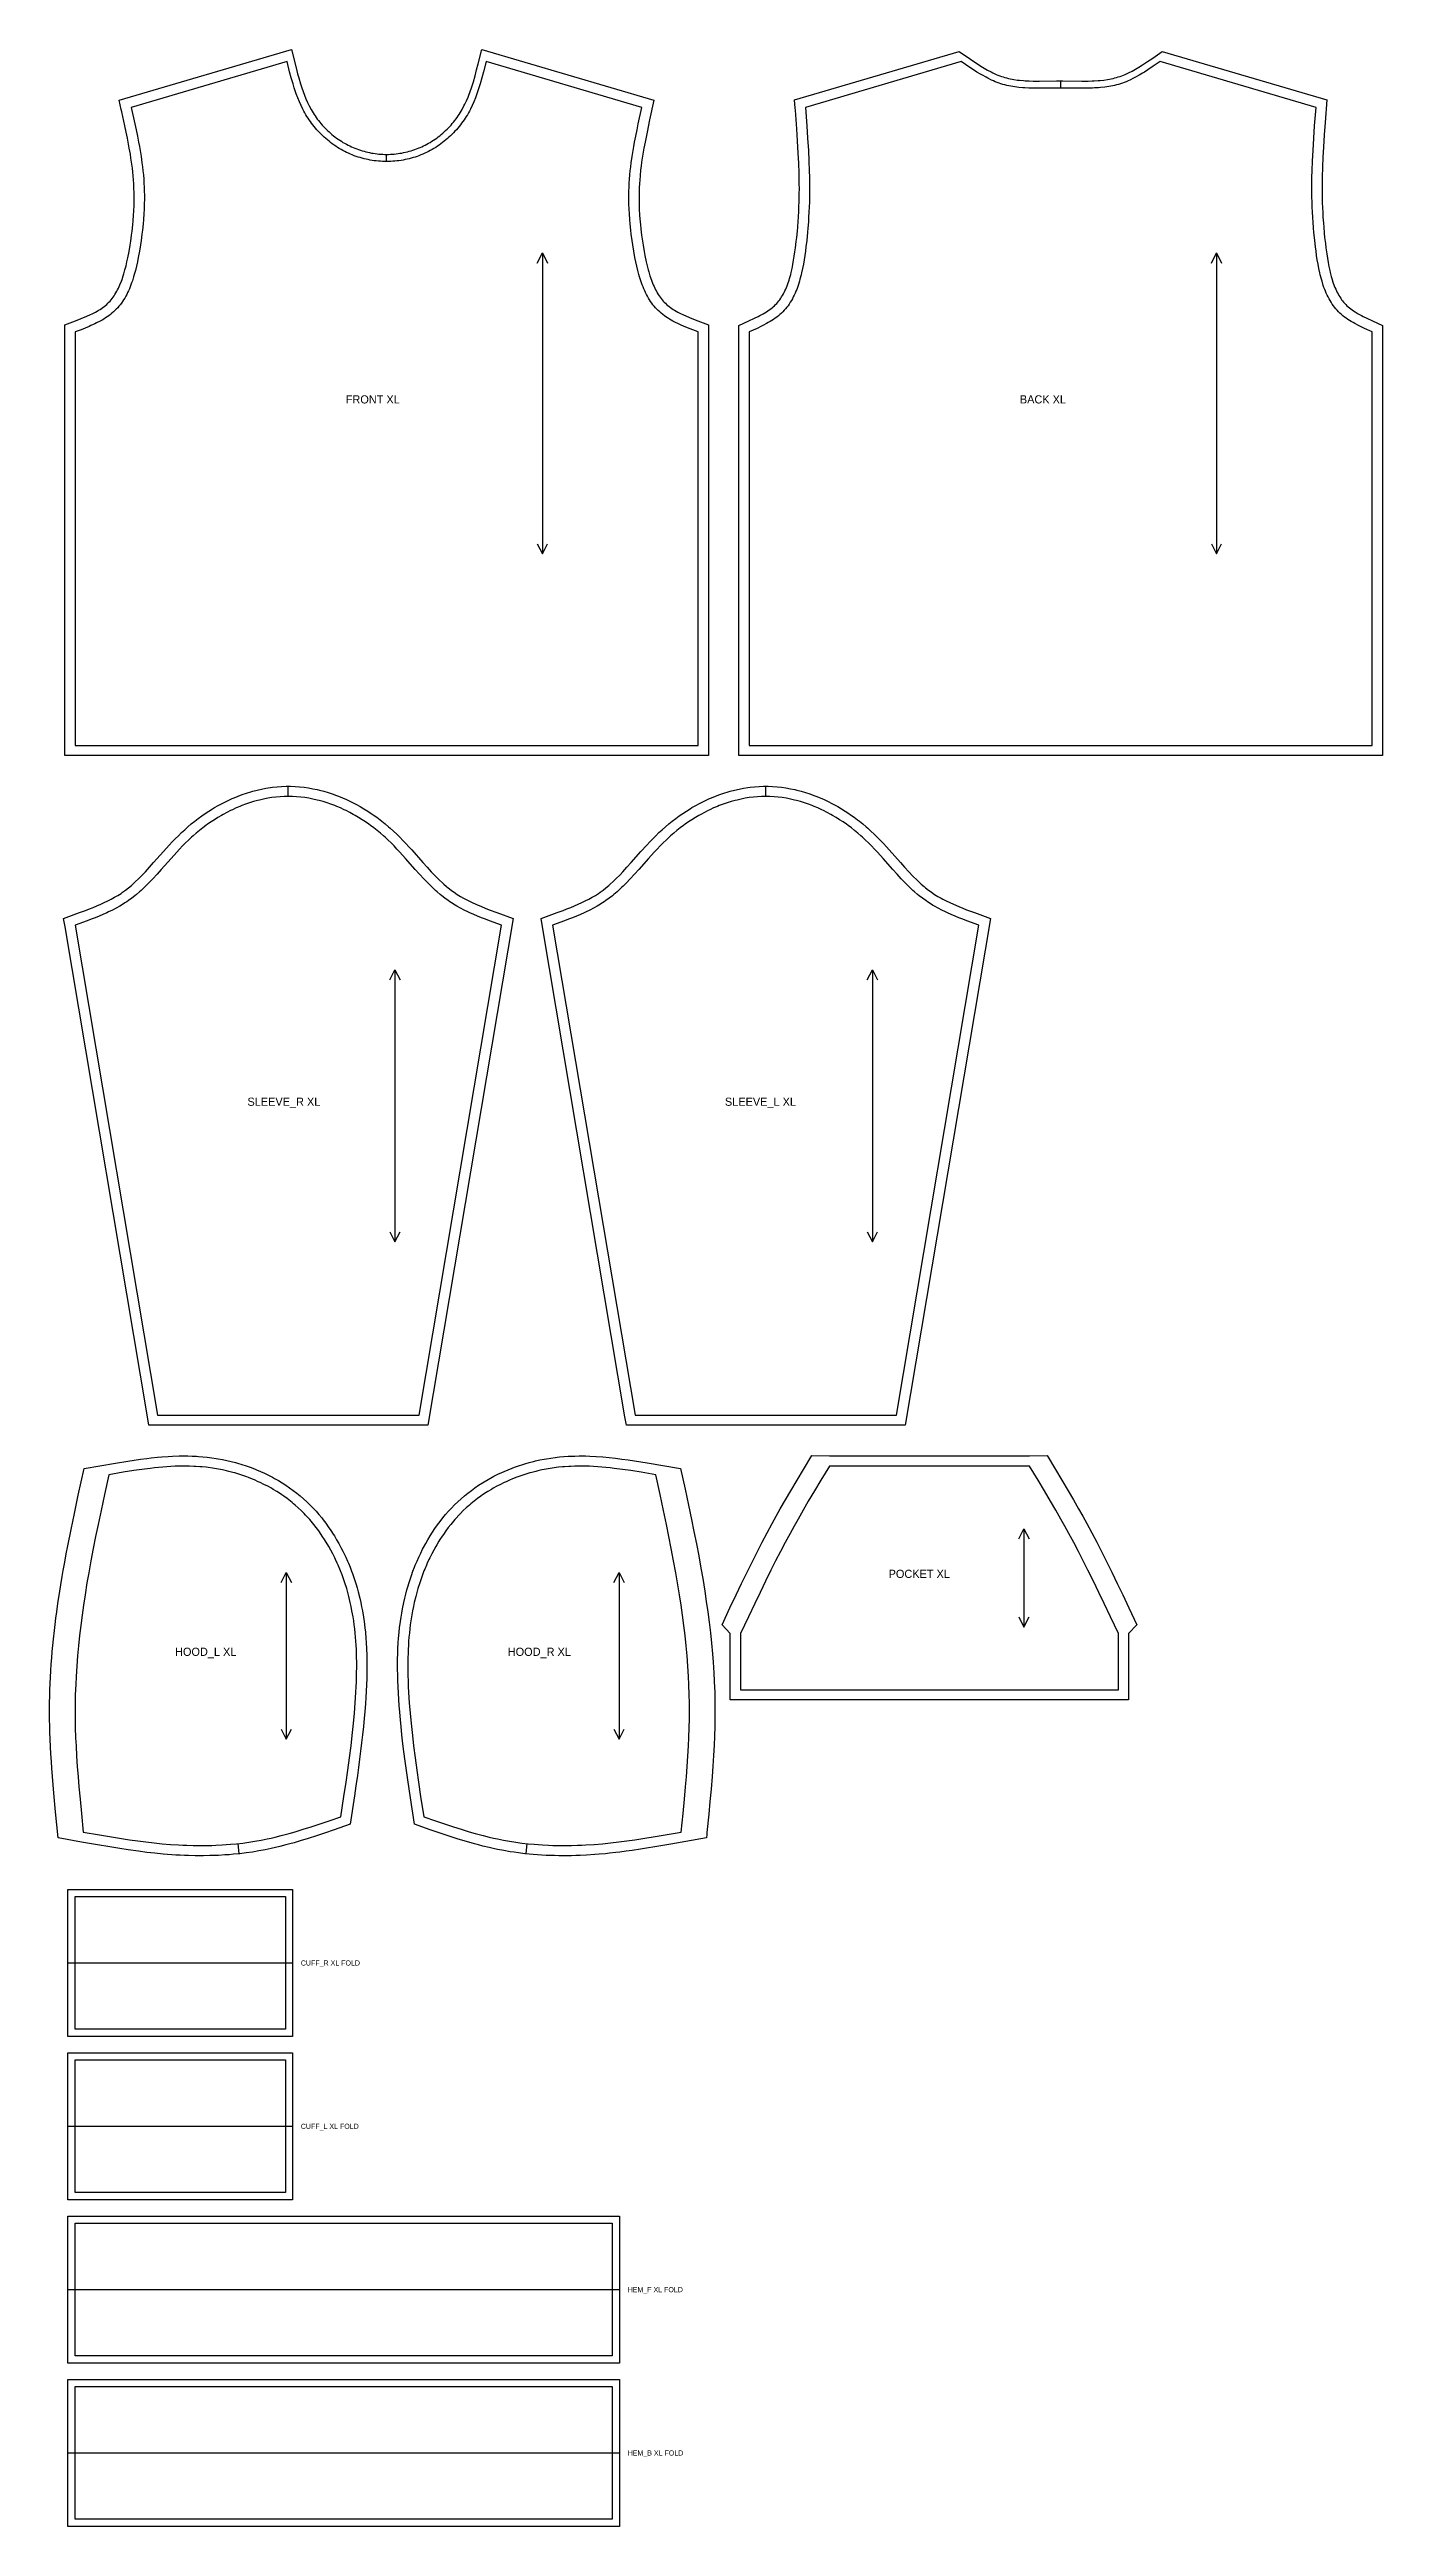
# Model space of a CAD drawing. Extents: x 10 to 1315, y 28 to 2454.
import ezdxf

# ---------------------------------------------------------------- set-up
doc = ezdxf.new("R2010")
doc.units = 0
for name, color, linetype in [('CUT', 7, 'CONTINUOUS'), ('FOLD', 6, 'CONTINUOUS'), ('GRAIN', 3, 'CONTINUOUS'), ('NOTCH', 1, 'CONTINUOUS'), ('SEW', 5, 'CONTINUOUS'), ('TEXT', 2, 'CONTINUOUS')]:
    doc.layers.add(name, color=color, linetype=linetype)

msp = doc.modelspace()

# ---------------------------------------------------------------- linework, layer by layer
at = {"layer": 'CUT'}
for points in [[(80.24, 2395.493), (78.205, 2404.616), (246.787, 2454.361), (251.317, 2436.346), (252.879, 2430.41), (253.96, 2426.503), (255.671, 2420.731), (256.886, 2416.95), (258.172, 2413.231), (259.54, 2409.578), (260.999, 2405.995), (262.559, 2402.488), (264.231, 2399.061), (266.024, 2395.718), (266.969, 2394.079), (267.948, 2392.46), (268.95, 2390.884), (269.989, 2389.326), (271.064, 2387.787), (272.174, 2386.267), (273.319, 2384.768), (274.497, 2383.291), (275.709, 2381.838), (276.953, 2380.408), (278.228, 2379.002), (279.534, 2377.623), (280.87, 2376.271), (282.235, 2374.947), (283.628, 2373.651), (285.048, 2372.386), (286.495, 2371.151), (287.968, 2369.948), (289.465, 2368.778), (290.986, 2367.641), (292.531, 2366.539), (294.097, 2365.473), (295.685, 2364.443), (297.294, 2363.45), (298.923, 2362.495), (300.57, 2361.579), (302.236, 2360.703), (303.908, 2359.873), (305.598, 2359.082), (307.306, 2358.33), (309.031, 2357.617), (310.772, 2356.944), (312.527, 2356.31), (314.297, 2355.716), (316.079, 2355.163), (317.874, 2354.649), (319.679, 2354.176), (321.495, 2353.743), (323.32, 2353.351), (325.153, 2352.999), (326.994, 2352.689), (328.841, 2352.419), (330.693, 2352.191), (332.549, 2352.004), (334.409, 2351.858), (336.272, 2351.754), (338.136, 2351.691), (340, 2351.67), (341.864, 2351.691), (343.728, 2351.754), (345.591, 2351.858), (347.451, 2352.004), (349.307, 2352.191), (351.159, 2352.419), (353.006, 2352.689), (354.847, 2352.999), (356.68, 2353.351), (358.505, 2353.743), (360.321, 2354.176), (362.126, 2354.649), (363.921, 2355.163), (365.703, 2355.716), (367.473, 2356.31), (369.228, 2356.944), (370.969, 2357.617), (372.694, 2358.33), (374.402, 2359.082), (376.092, 2359.873), (377.764, 2360.703), (379.43, 2361.579), (381.077, 2362.495), (382.706, 2363.45), (384.315, 2364.443), (385.903, 2365.473), (387.469, 2366.539), (389.014, 2367.641), (390.535, 2368.778), (392.032, 2369.948), (393.505, 2371.151), (394.952, 2372.386), (396.372, 2373.651), (397.765, 2374.947), (399.13, 2376.271), (400.466, 2377.623), (401.772, 2379.002), (403.047, 2380.408), (404.291, 2381.838), (405.503, 2383.291), (406.681, 2384.768), (407.826, 2386.267), (408.936, 2387.787), (410.011, 2389.326), (411.05, 2390.884), (412.052, 2392.46), (413.031, 2394.079), (413.976, 2395.718), (415.769, 2399.061), (416.619, 2400.765), (418.234, 2404.232), (419.743, 2407.777), (420.46, 2409.578), (421.828, 2413.231), (423.114, 2416.95), (424.913, 2422.642), (426.585, 2428.451), (428.169, 2434.359), (429.7, 2440.346), (433.213, 2454.361), (601.795, 2404.616), (597.538, 2385.483), (594.973, 2373.549), (592.992, 2363.67), (591.898, 2357.774), (591.216, 2353.856), (590.272, 2347.999), (589.702, 2344.108), (589.183, 2340.228), (588.718, 2336.36), (588.131, 2330.579), (587.82, 2326.754), (587.572, 2322.946), (587.387, 2319.136), (587.262, 2315.322), (587.197, 2311.502), (587.193, 2307.674), (587.295, 2301.916), (587.436, 2298.063), (587.753, 2292.259), (588.035, 2288.371), (588.56, 2282.507), (588.978, 2278.574), (589.705, 2272.636), (590.255, 2268.649), (591.176, 2262.623), (592.213, 2256.53), (592.97, 2252.452), (594.219, 2246.395), (595.14, 2242.421), (596.141, 2238.517), (596.674, 2236.597), (597.809, 2232.831), (598.413, 2230.989), (599.697, 2227.397), (600.379, 2225.652), (601.087, 2223.944), (601.823, 2222.273), (602.587, 2220.643), (603.379, 2219.055), (604.2, 2217.51), (605.05, 2216.01), (605.93, 2214.557), (606.839, 2213.151), (607.778, 2211.794), (608.748, 2210.487), (609.749, 2209.23), (610.782, 2208.023), (611.848, 2206.867), (612.951, 2205.759), (614.084, 2204.706), (615.272, 2203.68), (616.516, 2202.681), (617.814, 2201.706), (619.167, 2200.754), (620.573, 2199.825), (622.03, 2198.918), (623.537, 2198.031), (625.091, 2197.164), (628.336, 2195.482), (630.021, 2194.666), (633.505, 2193.074), (638.979, 2190.766), (644.687, 2188.508), (655, 2184.537), (655, 1762.67), (25, 1762.67), (25, 2184.537), (35.313, 2188.508), (41.021, 2190.766), (46.495, 2193.074), (49.979, 2194.666), (51.664, 2195.482), (54.909, 2197.164), (56.463, 2198.031), (57.97, 2198.918), (59.427, 2199.825), (60.833, 2200.754), (62.186, 2201.706), (63.484, 2202.681), (64.728, 2203.68), (65.916, 2204.706), (67.049, 2205.759), (68.152, 2206.867), (69.218, 2208.023), (70.251, 2209.23), (71.252, 2210.487), (72.222, 2211.794), (73.161, 2213.151), (74.07, 2214.557), (74.95, 2216.01), (75.8, 2217.51), (76.621, 2219.055), (77.413, 2220.643), (78.177, 2222.273), (78.913, 2223.944), (80.303, 2227.397), (80.958, 2229.177), (82.191, 2232.831), (82.77, 2234.701), (83.859, 2238.517), (84.86, 2242.421), (85.781, 2246.395), (86.63, 2250.424), (87.787, 2256.53), (88.824, 2262.623), (89.451, 2266.647), (90.295, 2272.636), (90.793, 2276.6), (91.44, 2282.507), (91.804, 2286.42), (92.247, 2292.259), (92.473, 2296.132), (92.705, 2301.916), (92.788, 2305.757), (92.812, 2309.589), (92.778, 2313.412), (92.613, 2319.136), (92.428, 2322.946), (92.18, 2326.754), (91.869, 2330.579), (91.493, 2334.43), (91.057, 2338.293), (90.564, 2342.167), (89.728, 2347.999), (89.11, 2351.901), (88.102, 2357.774), (87.382, 2361.702), (86.237, 2367.614), (85.027, 2373.549), (83.765, 2379.505), (80.687, 2393.487)], [(740.03, 2396.893), (739.401, 2404.969), (900.559, 2452.523), (911.608, 2444.893), (915.002, 2442.592), (918.381, 2440.357), (921.75, 2438.207), (923.432, 2437.169), (926.792, 2435.18), (928.472, 2434.233), (931.83, 2432.444), (933.51, 2431.607), (936.874, 2430.056), (938.558, 2429.346), (940.245, 2428.682), (941.935, 2428.065), (943.63, 2427.498), (945.329, 2426.981), (947.048, 2426.508), (948.787, 2426.077), (950.547, 2425.686), (952.328, 2425.333), (954.129, 2425.018), (957.79, 2424.49), (959.65, 2424.275), (963.424, 2423.932), (965.338, 2423.801), (969.217, 2423.611), (973.159, 2423.503), (979.181, 2423.461), (995.761, 2423.649), (1002.123, 2423.664), (1020.819, 2423.461), (1026.841, 2423.503), (1030.783, 2423.611), (1032.731, 2423.695), (1036.576, 2423.932), (1038.472, 2424.089), (1042.21, 2424.49), (1045.871, 2425.018), (1047.672, 2425.333), (1049.453, 2425.686), (1051.213, 2426.077), (1052.952, 2426.508), (1054.671, 2426.981), (1056.37, 2427.498), (1058.065, 2428.065), (1059.755, 2428.682), (1061.442, 2429.346), (1063.126, 2430.056), (1066.49, 2431.607), (1069.849, 2433.32), (1071.528, 2434.233), (1074.887, 2436.159), (1076.568, 2437.169), (1079.933, 2439.27), (1084.998, 2442.592), (1090.095, 2446.063), (1099.441, 2452.523), (1260.599, 2404.969), (1258.884, 2382.805), (1258.008, 2370.782), (1257.231, 2358.822), (1256.689, 2348.911), (1256.27, 2339.06), (1255.998, 2329.275), (1255.915, 2323.406), (1255.896, 2319.502), (1255.923, 2313.654), (1255.979, 2309.758), (1256.124, 2303.912), (1256.261, 2300.009), (1256.531, 2294.143), (1256.754, 2290.22), (1257.158, 2284.312), (1257.473, 2280.355), (1258.017, 2274.386), (1258.429, 2270.381), (1259.122, 2264.328), (1259.636, 2260.261), (1260.493, 2254.076), (1261.129, 2249.953), (1261.826, 2245.864), (1262.595, 2241.827), (1263.446, 2237.858), (1263.905, 2235.905), (1264.895, 2232.073), (1265.429, 2230.199), (1266.577, 2226.543), (1267.838, 2223.026), (1268.512, 2221.326), (1269.217, 2219.666), (1269.952, 2218.048), (1270.719, 2216.475), (1271.517, 2214.948), (1272.347, 2213.469), (1273.21, 2212.037), (1274.105, 2210.656), (1275.035, 2209.325), (1275.998, 2208.044), (1276.996, 2206.815), (1278.031, 2205.637), (1279.106, 2204.506), (1280.22, 2203.426), (1281.395, 2202.37), (1282.633, 2201.337), (1283.931, 2200.325), (1285.289, 2199.333), (1286.704, 2198.359), (1288.175, 2197.404), (1291.274, 2195.541), (1294.564, 2193.733), (1296.273, 2192.847), (1299.803, 2191.099), (1305.333, 2188.508), (1315, 2184.109), (1315, 1762.67), (685, 1762.67), (685, 2184.109), (694.667, 2188.508), (700.197, 2191.099), (703.727, 2192.847), (705.436, 2193.733), (708.726, 2195.541), (711.825, 2197.404), (713.296, 2198.359), (714.711, 2199.333), (716.069, 2200.325), (717.367, 2201.337), (718.605, 2202.37), (719.78, 2203.426), (720.894, 2204.506), (721.969, 2205.637), (723.004, 2206.815), (724.002, 2208.044), (724.965, 2209.325), (725.895, 2210.656), (726.79, 2212.037), (727.653, 2213.469), (728.483, 2214.948), (729.281, 2216.475), (730.048, 2218.048), (730.783, 2219.666), (731.488, 2221.326), (732.162, 2223.026), (732.807, 2224.766), (734.011, 2228.354), (734.571, 2230.199), (735.612, 2233.976), (736.095, 2235.905), (736.99, 2239.833), (737.799, 2243.838), (738.531, 2247.903), (739.196, 2252.011), (739.805, 2256.146), (740.364, 2260.261), (741.119, 2266.352), (741.571, 2270.381), (742.174, 2276.381), (742.527, 2280.355), (742.986, 2286.285), (743.246, 2290.22), (743.568, 2296.1), (743.739, 2300.009), (743.933, 2305.861), (744.077, 2313.654), (744.103, 2317.552), (744.085, 2323.406), (744.037, 2327.316), (743.912, 2333.18), (743.579, 2342.993), (743.107, 2352.869), (742.395, 2364.794), (741.563, 2376.787), (740.187, 2394.877)], [(25.139, 1595.011), (23.751, 1603.257), (39.453, 1608.907), (45.231, 1611.046), (49.025, 1612.497), (52.765, 1613.977), (56.443, 1615.495), (60.055, 1617.058), (63.592, 1618.674), (67.05, 1620.349), (70.421, 1622.091), (73.7, 1623.906), (76.882, 1625.801), (79.963, 1627.784), (81.465, 1628.811), (84.396, 1630.94), (87.275, 1633.193), (90.109, 1635.563), (91.512, 1636.79), (94.29, 1639.323), (97.038, 1641.956), (101.118, 1646.073), (103.819, 1648.918), (107.856, 1653.312), (111.899, 1657.832), (121.482, 1668.687), (127.151, 1674.959), (130.065, 1678.081), (133.043, 1681.181), (136.094, 1684.248), (139.194, 1687.241), (142.333, 1690.141), (145.535, 1692.973), (148.8, 1695.732), (152.127, 1698.417), (155.515, 1701.025), (158.964, 1703.553), (162.473, 1705.997), (166.041, 1708.356), (169.667, 1710.626), (171.502, 1711.727), (175.213, 1713.858), (178.981, 1715.894), (180.886, 1716.874), (184.736, 1718.76), (188.64, 1720.542), (190.612, 1721.394), (194.595, 1723.015), (198.63, 1724.525), (202.752, 1725.933), (206.922, 1727.221), (209.024, 1727.818), (213.259, 1728.917), (217.531, 1729.884), (221.838, 1730.715), (226.176, 1731.406), (228.355, 1731.697), (232.731, 1732.169), (237.127, 1732.488), (241.539, 1732.65), (243.75, 1732.67), (245.961, 1732.65), (250.373, 1732.488), (254.769, 1732.169), (259.145, 1731.697), (263.496, 1731.079), (267.819, 1730.317), (272.109, 1729.417), (274.241, 1728.917), (278.476, 1727.818), (282.668, 1726.592), (286.815, 1725.244), (290.894, 1723.784), (292.905, 1723.015), (296.888, 1721.394), (300.818, 1719.664), (304.696, 1717.83), (308.519, 1715.894), (310.41, 1714.888), (314.15, 1712.804), (317.833, 1710.626), (321.459, 1708.356), (325.027, 1705.997), (326.789, 1704.785), (330.268, 1702.299), (333.687, 1699.731), (335.373, 1698.417), (338.7, 1695.732), (341.965, 1692.973), (343.574, 1691.566), (346.745, 1688.699), (349.851, 1685.765), (352.941, 1682.72), (355.955, 1679.635), (358.9, 1676.522), (361.785, 1673.392), (364.618, 1670.255), (375.601, 1657.832), (379.644, 1653.312), (383.681, 1648.918), (387.737, 1644.679), (391.833, 1640.627), (394.595, 1638.043), (395.988, 1636.79), (398.802, 1634.363), (400.225, 1633.193), (403.104, 1630.94), (404.562, 1629.86), (406.035, 1628.811), (409.064, 1626.781), (412.196, 1624.843), (415.428, 1622.989), (417.079, 1622.091), (420.45, 1620.349), (423.908, 1618.674), (427.445, 1617.058), (432.888, 1614.731), (436.598, 1613.233), (440.366, 1611.768), (448.047, 1608.907), (463.749, 1603.257), (380.208, 1106.67), (107.292, 1106.67), (105.889, 1115.011)], [(492.639, 1595.011), (491.251, 1603.257), (506.953, 1608.907), (512.731, 1611.046), (516.525, 1612.497), (520.265, 1613.977), (523.943, 1615.495), (527.555, 1617.058), (531.092, 1618.674), (534.55, 1620.349), (537.921, 1622.091), (541.2, 1623.906), (544.382, 1625.801), (547.463, 1627.784), (548.965, 1628.811), (551.896, 1630.94), (554.775, 1633.193), (557.609, 1635.563), (559.012, 1636.79), (561.79, 1639.323), (564.538, 1641.956), (568.618, 1646.073), (571.319, 1648.918), (575.356, 1653.312), (579.399, 1657.832), (588.982, 1668.687), (594.651, 1674.959), (597.565, 1678.081), (600.543, 1681.181), (603.594, 1684.248), (606.694, 1687.241), (609.833, 1690.141), (613.035, 1692.973), (616.3, 1695.732), (619.627, 1698.417), (623.015, 1701.025), (626.464, 1703.553), (629.973, 1705.997), (633.541, 1708.356), (637.167, 1710.626), (639.002, 1711.727), (642.713, 1713.858), (646.481, 1715.894), (648.386, 1716.874), (652.236, 1718.76), (656.14, 1720.542), (658.112, 1721.394), (662.095, 1723.015), (666.13, 1724.525), (670.252, 1725.933), (674.422, 1727.221), (676.524, 1727.818), (680.759, 1728.917), (685.031, 1729.884), (689.338, 1730.715), (693.676, 1731.406), (695.855, 1731.697), (700.231, 1732.169), (704.627, 1732.488), (709.039, 1732.65), (711.25, 1732.67), (713.461, 1732.65), (717.873, 1732.488), (722.269, 1732.169), (726.645, 1731.697), (730.996, 1731.079), (735.319, 1730.317), (739.609, 1729.417), (741.741, 1728.917), (745.976, 1727.818), (750.168, 1726.592), (754.315, 1725.244), (758.394, 1723.784), (760.405, 1723.015), (764.388, 1721.394), (768.318, 1719.664), (772.196, 1717.83), (776.019, 1715.894), (777.91, 1714.888), (781.65, 1712.804), (785.333, 1710.626), (788.959, 1708.356), (792.527, 1705.997), (794.289, 1704.785), (797.768, 1702.299), (801.187, 1699.731), (802.873, 1698.417), (806.2, 1695.732), (809.465, 1692.973), (811.074, 1691.566), (814.245, 1688.699), (817.351, 1685.765), (820.441, 1682.72), (823.455, 1679.635), (826.4, 1676.522), (829.285, 1673.392), (832.118, 1670.255), (843.101, 1657.832), (847.144, 1653.312), (851.181, 1648.918), (855.237, 1644.679), (859.333, 1640.627), (862.095, 1638.043), (863.488, 1636.79), (866.302, 1634.363), (867.725, 1633.193), (870.604, 1630.94), (872.062, 1629.86), (873.535, 1628.811), (876.564, 1626.781), (879.696, 1624.843), (882.928, 1622.989), (884.579, 1622.091), (887.95, 1620.349), (891.408, 1618.674), (894.945, 1617.058), (900.388, 1614.731), (904.098, 1613.233), (907.866, 1611.768), (915.547, 1608.907), (931.249, 1603.257), (847.708, 1106.67), (574.792, 1106.67), (573.389, 1115.011)], [(41.265, 698.43), (18.471, 702.473), (15.921, 727.928), (14.203, 746.195), (13.492, 754.352), (12.824, 762.533), (12.208, 770.737), (11.784, 776.906), (11.277, 785.152), (10.944, 791.352), (10.57, 799.64), (10.346, 805.872), (10.175, 812.118), (10.06, 818.378), (10.005, 824.651), (10.012, 830.937), (10.054, 835.11), (10.17, 841.365), (10.348, 847.612), (10.588, 853.853), (10.887, 860.087), (11.244, 866.313), (11.657, 872.53), (12.124, 878.739), (12.643, 884.94), (13.213, 891.131), (13.832, 897.313), (14.731, 905.54), (15.457, 911.698), (16.227, 917.846), (17.039, 923.983), (18.182, 932.148), (20.022, 944.357), (20.995, 950.443), (22.341, 958.537), (23.387, 964.593), (24.825, 972.638), (26.308, 980.658), (27.834, 988.654), (30.993, 1004.578), (34.267, 1020.418), (38.046, 1038.149), (43.736, 1064.289), (74.471, 1069.514), (86.751, 1071.522), (92.924, 1072.468), (99.119, 1073.355), (105.337, 1074.169), (109.495, 1074.664), (115.751, 1075.323), (119.934, 1075.7), (126.229, 1076.161), (130.438, 1076.393), (136.772, 1076.614), (141.006, 1076.67), (145.251, 1076.648), (149.505, 1076.543), (153.769, 1076.351), (155.905, 1076.22), (160.182, 1075.887), (164.467, 1075.454), (168.74, 1074.92), (172.991, 1074.285), (175.114, 1073.928), (179.352, 1073.138), (183.579, 1072.246), (187.79, 1071.252), (191.981, 1070.155), (194.069, 1069.569), (198.226, 1068.32), (202.356, 1066.97), (206.456, 1065.518), (210.521, 1063.966), (212.54, 1063.152), (216.547, 1061.449), (220.513, 1059.645), (224.432, 1057.741), (228.301, 1055.736), (230.216, 1054.696), (234.004, 1052.54), (237.734, 1050.285), (241.401, 1047.929), (245.003, 1045.473), (248.535, 1042.916), (251.994, 1040.26), (255.375, 1037.503), (258.663, 1034.659), (261.849, 1031.734), (264.946, 1028.723), (267.953, 1025.629), (270.871, 1022.457), (273.701, 1019.209), (276.442, 1015.889), (277.779, 1014.203), (280.388, 1010.781), (282.909, 1007.296), (285.343, 1003.75), (287.69, 1000.147), (288.831, 998.325), (291.049, 994.643), (293.181, 990.911), (295.228, 987.133), (297.189, 983.312), (298.138, 981.386), (299.973, 977.506), (301.724, 973.591), (302.568, 971.621), (304.193, 967.658), (305.735, 963.667), (306.475, 961.662), (307.892, 957.635), (309.227, 953.587), (309.864, 951.556), (311.075, 947.482), (312.206, 943.393), (313.75, 937.237), (314.681, 933.124), (315.536, 929.004), (316.317, 924.879), (317.355, 918.682), (317.961, 914.545), (318.746, 908.335), (319.191, 904.193), (319.745, 897.977), (320.042, 893.832), (320.386, 887.616), (320.614, 881.402), (320.733, 875.193), (320.755, 871.057), (320.71, 864.861), (320.575, 858.674), (320.358, 852.5), (320.067, 846.339), (319.709, 840.194), (319.29, 834.067), (318.65, 825.919), (318.114, 819.822), (317.33, 811.713), (316.475, 803.627), (315.554, 795.563), (314.574, 787.519), (313.542, 779.493), (312.464, 771.486), (311.347, 763.495), (309.905, 753.527), (308.425, 743.58), (304.182, 715.811), (288.813, 710.467), (279.072, 707.133), (271.234, 704.52), (263.349, 701.981), (255.411, 699.541), (249.42, 697.79), (245.407, 696.667), (241.377, 695.582), (235.301, 694.035), (231.227, 693.061), (227.135, 692.137), (220.961, 690.851), (214.782, 689.703), (208.598, 688.692), (202.396, 687.811), (196.177, 687.056), (189.946, 686.425), (185.786, 686.071), (181.622, 685.77), (175.37, 685.413), (171.201, 685.238), (167.03, 685.111), (160.774, 685.01), (156.605, 685.001), (152.437, 685.037), (146.192, 685.174), (142.033, 685.319), (137.879, 685.506), (133.73, 685.733), (129.588, 686.001), (121.362, 686.648), (113.21, 687.434), (105.096, 688.345), (97.017, 689.368), (86.965, 690.781), (78.957, 692.002), (68.987, 693.615), (57.074, 695.645), (43.237, 698.08)], [(653.372, 705.759), (653.039, 702.473), (618.396, 696.336), (602.524, 693.615), (594.551, 692.317), (588.553, 691.383), (580.531, 690.2), (574.494, 689.368), (568.438, 688.591), (564.389, 688.106), (558.3, 687.434), (554.229, 687.024), (548.105, 686.473), (543.992, 686.149), (535.707, 685.615), (529.478, 685.319), (525.319, 685.174), (521.156, 685.072), (516.99, 685.014), (512.822, 685), (508.652, 685.032), (504.481, 685.111), (500.31, 685.238), (496.14, 685.413), (491.972, 685.638), (487.807, 685.914), (483.645, 686.242), (479.486, 686.622), (475.333, 687.056), (469.115, 687.811), (464.978, 688.384), (460.849, 689.014), (454.672, 690.07), (448.487, 691.266), (444.375, 692.137), (440.283, 693.061), (434.18, 694.539), (430.133, 695.582), (426.104, 696.667), (418.093, 698.949), (410.141, 701.361), (402.244, 703.877), (392.439, 707.133), (382.698, 710.467), (367.328, 715.811), (363.385, 741.593), (360.735, 759.505), (358.502, 775.488), (356.686, 789.528), (355.721, 797.577), (355.036, 803.627), (354.18, 811.713), (353.586, 817.793), (352.861, 825.919), (352.372, 832.028), (351.935, 838.149), (351.556, 844.289), (351.242, 850.444), (350.999, 856.615), (350.837, 862.797), (350.776, 866.925), (350.761, 873.125), (350.806, 877.262), (350.961, 883.473), (351.125, 887.616), (351.469, 893.832), (351.766, 897.977), (352.32, 904.193), (352.765, 908.335), (353.55, 914.545), (354.156, 918.682), (354.83, 922.814), (355.575, 926.942), (356.829, 933.124), (357.76, 937.237), (358.77, 941.343), (359.86, 945.441), (361.031, 949.521), (361.647, 951.556), (362.941, 955.613), (364.317, 959.651), (365.776, 963.667), (367.318, 967.658), (368.12, 969.643), (369.787, 973.591), (371.538, 977.506), (373.372, 981.386), (375.292, 985.227), (376.283, 987.133), (378.33, 990.911), (380.462, 994.643), (382.68, 998.325), (384.984, 1001.956), (387.374, 1005.53), (389.852, 1009.046), (392.417, 1012.5), (395.069, 1015.889), (397.81, 1019.209), (400.639, 1022.457), (403.558, 1025.629), (406.565, 1028.723), (409.662, 1031.734), (412.848, 1034.659), (416.135, 1037.503), (419.517, 1040.26), (422.976, 1042.916), (426.508, 1045.473), (430.109, 1047.929), (433.777, 1050.285), (435.634, 1051.425), (439.394, 1053.63), (443.21, 1055.736), (445.138, 1056.751), (449.033, 1058.705), (452.975, 1060.56), (454.963, 1061.449), (458.971, 1063.152), (463.018, 1064.755), (465.055, 1065.518), (469.154, 1066.97), (473.284, 1068.32), (475.36, 1068.957), (479.529, 1070.155), (483.721, 1071.252), (485.825, 1071.762), (490.044, 1072.705), (494.276, 1073.546), (496.397, 1073.928), (500.645, 1074.615), (504.899, 1075.199), (507.044, 1075.454), (509.187, 1075.683), (513.469, 1076.066), (517.741, 1076.351), (519.875, 1076.458), (524.134, 1076.606), (528.383, 1076.669), (534.739, 1076.614), (538.964, 1076.484), (545.282, 1076.161), (551.576, 1075.7), (557.848, 1075.115), (564.096, 1074.422), (570.322, 1073.635), (576.525, 1072.771), (582.705, 1071.843), (594.999, 1069.856), (627.775, 1064.289), (632.19, 1044.04), (635.574, 1028.309), (638.483, 1014.487), (640.92, 1002.592), (643.29, 990.65), (645.578, 978.656), (647.769, 966.607), (649.511, 956.516), (651.488, 944.357), (653.032, 934.186), (654.472, 923.983), (655.802, 913.749), (657.012, 903.485), (658.097, 893.193), (659.046, 882.874), (659.704, 874.601), (660.392, 864.238), (660.829, 855.932), (661.089, 849.694), (661.229, 845.531), (661.426, 837.196), (661.508, 828.84), (661.476, 820.467), (661.336, 812.118), (661.021, 801.716), (660.668, 793.422), (660.114, 783.088), (659.448, 772.792), (658.686, 762.533), (657.668, 750.271), (656.561, 738.062), (655.391, 725.905), (653.575, 707.767)], [(686.511, 837.67), (676.511, 837.67), (676.511, 902.67), (668.411, 911.178), (676.202, 927.729), (682.315, 940.625), (687.613, 951.683), (692.982, 962.736), (698.438, 973.776), (703.062, 982.958), (707.768, 992.121), (712.564, 1001.257), (717.461, 1010.363), (721.435, 1017.581), (725.442, 1024.717), (730.512, 1033.571), (735.637, 1042.359), (741.839, 1052.831), (748.074, 1063.233), (756.396, 1077.018), (773.511, 1076.67), (969.511, 1076.67), (986.626, 1077.018), (994.948, 1063.233), (1001.183, 1052.831), (1007.384, 1042.359), (1012.509, 1033.571), (1017.58, 1024.717), (1021.587, 1017.581), (1025.56, 1010.363), (1030.457, 1001.257), (1035.254, 992.121), (1039.959, 982.958), (1044.584, 973.776), (1050.04, 962.736), (1055.409, 951.683), (1060.707, 940.625), (1066.82, 927.729), (1074.611, 911.178), (1066.511, 902.67), (1066.511, 837.67), (1056.511, 837.67)], [(28, 652), (248, 652), (248, 508), (28, 508)], [(28, 492), (248, 492), (248, 348), (28, 348)], [(28, 332), (568, 332), (568, 188), (28, 188)], [(28, 172), (568, 172), (568, 28), (28, 28)]]:
    msp.add_lwpolyline(points, close=True, dxfattribs=at)
at = {"layer": 'FOLD'}
for points in [[(28, 580), (248, 580)], [(28, 420), (248, 420)], [(28, 260), (568, 260)], [(28, 100), (568, 100)]]:
    msp.add_lwpolyline(points, dxfattribs=at)
at = {"layer": 'GRAIN'}
for points in [[(487.5, 2245.07), (492.5, 2255.07), (497.5, 2245.07)], [(492.5, 2255.07), (492.5, 1960.27)], [(1147.5, 2245.07), (1152.5, 2255.07), (1157.5, 2245.07)], [(1152.5, 2255.07), (1152.5, 1960.27)], [(487.5, 1970.27), (492.5, 1960.27), (497.5, 1970.27)], [(1147.5, 1970.27), (1152.5, 1960.27), (1157.5, 1970.27)], [(343.125, 1542.99), (348.125, 1552.99), (353.125, 1542.99)], [(348.125, 1552.99), (348.125, 1286.35)], [(810.625, 1542.99), (815.625, 1552.99), (820.625, 1542.99)], [(815.625, 1552.99), (815.625, 1286.35)], [(343.125, 1296.35), (348.125, 1286.35), (353.125, 1296.35)], [(810.625, 1296.35), (815.625, 1286.35), (820.625, 1296.35)], [(959.011, 995.35), (964.011, 1005.35), (969.011, 995.35)], [(964.011, 1005.35), (964.011, 908.99)], [(236.817, 952.602), (241.817, 962.602), (246.817, 952.602)], [(241.817, 962.602), (241.817, 799.068)], [(562.572, 952.602), (567.572, 962.602), (572.572, 952.602)], [(567.572, 962.602), (567.572, 799.068)], [(959.011, 918.99), (964.011, 908.99), (969.011, 918.99)], [(236.817, 809.068), (241.817, 799.068), (246.817, 809.068)], [(562.572, 809.068), (567.572, 799.068), (572.572, 809.068)]]:
    msp.add_lwpolyline(points, dxfattribs=at)
at = {"layer": 'NOTCH'}
for points in [[(1000, 2416.67), (1000, 2423.67)], [(340, 2344.67), (340, 2351.67)], [(243.75, 1722.67), (243.75, 1732.67)], [(711.25, 1722.67), (711.25, 1732.67)], [(194.271, 696.909), (195.349, 686.967)], [(477.24, 696.909), (476.162, 686.967)]]:
    msp.add_lwpolyline(points, dxfattribs=at)
at = {"layer": 'SEW'}
for points in [[(90, 2397.67), (93.541, 2381.609), (94.817, 2375.587), (96.045, 2369.567), (97.21, 2363.547), (97.946, 2359.535), (98.978, 2353.517), (99.613, 2349.507), (100.476, 2343.493), (100.985, 2339.485), (101.437, 2335.478), (101.829, 2331.472), (102.154, 2327.485), (102.412, 2323.514), (102.605, 2319.542), (102.735, 2315.569), (102.802, 2311.592), (102.807, 2307.61), (102.751, 2303.622), (102.555, 2297.625), (102.35, 2293.615), (101.934, 2287.58), (101.586, 2283.54), (100.959, 2277.453), (100.473, 2273.375), (99.643, 2267.223), (99.024, 2263.098), (98, 2256.87), (96.848, 2250.555), (95.999, 2246.342), (95.072, 2242.143), (94.056, 2237.975), (92.942, 2233.853), (92.345, 2231.815), (91.062, 2227.791), (90.374, 2225.81), (89.653, 2223.852), (88.898, 2221.919), (88.108, 2220.013), (87.281, 2218.136), (86.416, 2216.29), (85.511, 2214.476), (84.566, 2212.697), (83.578, 2210.955), (82.547, 2209.252), (81.471, 2207.589), (80.349, 2205.968), (79.18, 2204.392), (77.961, 2202.862), (76.693, 2201.381), (75.373, 2199.949), (74, 2198.57), (72.59, 2197.258), (71.129, 2195.997), (69.62, 2194.784), (68.065, 2193.617), (66.467, 2192.493), (64.828, 2191.409), (63.15, 2190.364), (61.437, 2189.355), (59.689, 2188.38), (56.103, 2186.521), (54.269, 2185.632), (50.53, 2183.925), (48.631, 2183.101), (44.785, 2181.501), (40.89, 2179.949), (35, 2177.67), (35, 1772.67), (645, 1772.67), (645, 2177.67), (637.158, 2180.72), (631.369, 2183.101), (627.59, 2184.768), (625.731, 2185.632), (622.09, 2187.436), (620.311, 2188.38), (618.563, 2189.355), (616.85, 2190.364), (615.172, 2191.409), (613.533, 2192.493), (611.935, 2193.617), (610.38, 2194.784), (608.871, 2195.997), (607.41, 2197.258), (606, 2198.57), (604.627, 2199.949), (603.307, 2201.381), (602.039, 2202.862), (600.82, 2204.392), (599.651, 2205.968), (598.529, 2207.589), (597.453, 2209.252), (596.422, 2210.955), (595.434, 2212.697), (594.489, 2214.476), (593.584, 2216.29), (592.719, 2218.136), (591.892, 2220.013), (591.102, 2221.919), (590.347, 2223.852), (589.626, 2225.81), (588.938, 2227.791), (587.655, 2231.815), (587.058, 2233.853), (585.944, 2237.975), (584.928, 2242.143), (584.001, 2246.342), (583.152, 2250.555), (582, 2256.87), (580.976, 2263.098), (580.357, 2267.223), (579.527, 2273.375), (579.041, 2277.453), (578.414, 2283.54), (578.066, 2287.58), (577.65, 2293.615), (577.445, 2297.625), (577.249, 2303.622), (577.193, 2307.61), (577.198, 2311.592), (577.265, 2315.569), (577.395, 2319.542), (577.588, 2323.514), (577.846, 2327.485), (578.171, 2331.472), (578.563, 2335.478), (579.015, 2339.485), (579.524, 2343.493), (580.387, 2349.507), (581.022, 2353.517), (582.054, 2359.535), (582.79, 2363.547), (583.955, 2369.567), (585.183, 2375.587), (586.459, 2381.609), (590, 2397.67), (437.5, 2442.67), (434.942, 2432.592), (433.332, 2426.583), (431.616, 2420.625), (430.394, 2416.692), (429.096, 2412.795), (428.415, 2410.863), (426.981, 2407.033), (425.442, 2403.254), (423.786, 2399.533), (422.002, 2395.875), (421.058, 2394.071), (420.077, 2392.285), (419.058, 2390.518), (418, 2388.77), (416.916, 2387.065), (415.794, 2385.381), (414.633, 2383.718), (413.434, 2382.077), (412.199, 2380.46), (410.927, 2378.867), (409.621, 2377.299), (408.28, 2375.758), (406.905, 2374.243), (405.497, 2372.757), (404.057, 2371.299), (402.586, 2369.872), (401.084, 2368.475), (399.552, 2367.11), (397.992, 2365.778), (396.402, 2364.48), (394.785, 2363.216), (393.142, 2361.988), (391.472, 2360.797), (389.777, 2359.643), (388.058, 2358.527), (386.315, 2357.452), (384.548, 2356.416), (382.76, 2355.422), (380.95, 2354.47), (379.133, 2353.568), (377.296, 2352.708), (375.441, 2351.891), (373.568, 2351.117), (371.679, 2350.387), (369.774, 2349.699), (367.855, 2349.055), (365.922, 2348.455), (363.977, 2347.898), (362.02, 2347.385), (360.052, 2346.916), (358.074, 2346.491), (356.088, 2346.11), (354.094, 2345.774), (352.093, 2345.482), (350.087, 2345.234), (348.075, 2345.031), (346.06, 2344.873), (344.041, 2344.761), (342.021, 2344.693), (340, 2344.67), (337.979, 2344.693), (335.959, 2344.761), (333.94, 2344.873), (331.925, 2345.031), (329.913, 2345.234), (327.907, 2345.482), (325.906, 2345.774), (323.912, 2346.11), (321.926, 2346.491), (319.948, 2346.916), (317.98, 2347.385), (316.023, 2347.898), (314.078, 2348.455), (312.145, 2349.055), (310.226, 2349.699), (308.321, 2350.387), (306.432, 2351.117), (304.559, 2351.891), (302.704, 2352.708), (300.867, 2353.568), (299.05, 2354.47), (297.24, 2355.422), (295.452, 2356.416), (293.685, 2357.452), (291.942, 2358.527), (290.223, 2359.643), (288.528, 2360.797), (286.858, 2361.988), (285.215, 2363.216), (283.598, 2364.48), (282.008, 2365.778), (280.448, 2367.11), (278.916, 2368.475), (277.414, 2369.872), (275.943, 2371.299), (274.503, 2372.757), (273.095, 2374.243), (271.72, 2375.758), (270.379, 2377.299), (269.073, 2378.867), (267.801, 2380.46), (266.566, 2382.077), (265.367, 2383.718), (264.206, 2385.381), (263.084, 2387.065), (262, 2388.77), (260.942, 2390.518), (259.923, 2392.285), (258.942, 2394.071), (257.998, 2395.875), (256.214, 2399.533), (254.558, 2403.254), (253.019, 2407.033), (251.585, 2410.863), (250.904, 2412.795), (249.606, 2416.692), (248.384, 2420.625), (246.668, 2426.583), (245.058, 2432.592), (242.5, 2442.67)], [(750, 2397.67), (751.389, 2379.528), (752.241, 2367.453), (752.983, 2355.408), (753.485, 2345.402), (753.853, 2335.432), (754, 2329.47), (754.064, 2325.484), (754.104, 2319.514), (754.094, 2315.537), (754.019, 2309.573), (753.929, 2305.593), (753.731, 2299.614), (753.556, 2295.619), (753.227, 2289.606), (752.961, 2285.582), (752.492, 2279.516), (752.131, 2275.45), (751.288, 2267.254), (750.547, 2261.044), (750, 2256.87), (749.4, 2252.62), (748.743, 2248.355), (748.016, 2244.092), (747.207, 2239.847), (746.304, 2235.635), (745.813, 2233.547), (744.745, 2229.416), (744.165, 2227.377), (742.904, 2223.362), (742.22, 2221.39), (741.499, 2219.445), (740.739, 2217.528), (739.938, 2215.642), (739.095, 2213.788), (738.208, 2211.968), (737.276, 2210.185), (736.296, 2208.44), (735.269, 2206.735), (734.191, 2205.073), (733.062, 2203.456), (731.88, 2201.885), (730.644, 2200.362), (729.351, 2198.89), (728, 2197.47), (726.603, 2196.115), (725.152, 2194.812), (723.648, 2193.556), (722.095, 2192.345), (720.496, 2191.176), (718.854, 2190.046), (717.173, 2188.954), (715.454, 2187.895), (713.702, 2186.867), (711.919, 2185.867), (708.274, 2183.94), (706.417, 2183.008), (702.652, 2181.191), (695, 2177.67), (695, 1772.67), (1305, 1772.67), (1305, 2177.67), (1297.348, 2181.191), (1293.583, 2183.008), (1291.726, 2183.94), (1288.081, 2185.867), (1286.298, 2186.867), (1284.546, 2187.895), (1282.827, 2188.954), (1281.146, 2190.046), (1279.504, 2191.176), (1277.905, 2192.345), (1276.352, 2193.556), (1274.848, 2194.812), (1273.397, 2196.115), (1272, 2197.47), (1270.649, 2198.89), (1269.356, 2200.362), (1268.12, 2201.885), (1266.938, 2203.456), (1265.809, 2205.073), (1264.731, 2206.735), (1263.704, 2208.44), (1262.724, 2210.185), (1261.792, 2211.968), (1260.905, 2213.788), (1260.062, 2215.642), (1259.261, 2217.528), (1258.501, 2219.445), (1257.78, 2221.39), (1257.096, 2223.362), (1255.835, 2227.377), (1255.255, 2229.416), (1254.187, 2233.547), (1253.696, 2235.635), (1252.793, 2239.847), (1251.984, 2244.092), (1251.257, 2248.355), (1250.6, 2252.62), (1250, 2256.87), (1249.453, 2261.044), (1248.712, 2267.254), (1247.869, 2275.45), (1247.508, 2279.516), (1247.039, 2285.582), (1246.773, 2289.606), (1246.444, 2295.619), (1246.269, 2299.614), (1246.071, 2305.593), (1245.981, 2309.573), (1245.906, 2315.537), (1245.896, 2319.514), (1245.936, 2325.484), (1246, 2329.47), (1246.147, 2335.432), (1246.515, 2345.402), (1247.017, 2355.408), (1247.759, 2367.453), (1248.611, 2379.528), (1250, 2397.67), (1097.5, 2442.67), (1090.621, 2437.942), (1085.436, 2434.49), (1081.957, 2432.269), (1080.208, 2431.19), (1076.69, 2429.108), (1073.139, 2427.142), (1071.35, 2426.208), (1067.74, 2424.453), (1065.918, 2423.636), (1064.083, 2422.863), (1062.236, 2422.136), (1060.375, 2421.458), (1058.5, 2420.83), (1056.619, 2420.258), (1054.723, 2419.736), (1052.814, 2419.262), (1050.892, 2418.835), (1048.956, 2418.452), (1047.008, 2418.111), (1043.078, 2417.544), (1039.105, 2417.118), (1037.104, 2416.952), (1033.074, 2416.703), (1031.047, 2416.616), (1026.969, 2416.504), (1020.804, 2416.461), (1002.089, 2416.665), (995.823, 2416.65), (979.196, 2416.461), (973.031, 2416.504), (968.953, 2416.616), (964.907, 2416.814), (962.896, 2416.952), (958.903, 2417.315), (954.951, 2417.809), (952.992, 2418.111), (951.044, 2418.452), (949.108, 2418.835), (947.186, 2419.262), (945.277, 2419.736), (943.381, 2420.258), (941.5, 2420.83), (939.625, 2421.458), (937.764, 2422.136), (935.917, 2422.863), (934.082, 2423.636), (932.26, 2424.453), (928.65, 2426.208), (926.861, 2427.142), (923.31, 2429.108), (921.547, 2430.135), (918.043, 2432.269), (914.564, 2434.49), (911.103, 2436.778), (902.5, 2442.67)], [(35, 1596.67), (115.75, 1116.67), (371.75, 1116.67), (452.5, 1596.67), (440.697, 1600.957), (436.794, 1602.428), (432.917, 1603.935), (429.074, 1605.487), (425.27, 1607.093), (421.512, 1608.763), (419.653, 1609.624), (415.978, 1611.405), (412.365, 1613.271), (408.822, 1615.233), (407.079, 1616.252), (403.653, 1618.372), (401.971, 1619.476), (400.312, 1620.61), (397.08, 1622.958), (393.932, 1625.421), (392.387, 1626.692), (389.351, 1629.31), (387.858, 1630.654), (384.916, 1633.406), (383.465, 1634.811), (380.601, 1637.675), (376.38, 1642.085), (372.228, 1646.603), (368.118, 1651.199), (358.55, 1662.037), (352.996, 1668.181), (350.171, 1671.209), (347.304, 1674.193), (344.386, 1677.126), (341.439, 1679.971), (338.461, 1682.724), (336.95, 1684.075), (333.885, 1686.724), (330.764, 1689.302), (327.588, 1691.806), (324.357, 1694.233), (322.721, 1695.417), (319.411, 1697.723), (316.048, 1699.947), (312.634, 1702.084), (309.17, 1704.132), (307.419, 1705.123), (303.882, 1707.033), (300.297, 1708.849), (298.487, 1709.721), (294.832, 1711.389), (291.133, 1712.956), (289.266, 1713.7), (285.5, 1715.11), (281.655, 1716.423), (277.771, 1717.623), (273.852, 1718.704), (271.88, 1719.199), (267.916, 1720.097), (263.926, 1720.867), (259.916, 1721.506), (255.889, 1722.009), (251.85, 1722.374), (247.802, 1722.595), (243.75, 1722.67), (239.698, 1722.595), (235.65, 1722.374), (231.611, 1722.009), (227.584, 1721.506), (223.574, 1720.867), (219.584, 1720.097), (215.62, 1719.199), (213.648, 1718.704), (209.729, 1717.623), (205.845, 1716.423), (202, 1715.11), (198.234, 1713.7), (196.367, 1712.956), (192.668, 1711.389), (189.013, 1709.721), (187.203, 1708.849), (183.618, 1707.033), (180.081, 1705.123), (178.33, 1704.132), (174.866, 1702.084), (171.452, 1699.947), (168.089, 1697.723), (164.779, 1695.417), (163.143, 1694.233), (159.912, 1691.806), (156.736, 1689.302), (153.615, 1686.724), (150.55, 1684.075), (149.039, 1682.724), (146.061, 1679.971), (143.114, 1677.126), (140.196, 1674.193), (137.329, 1671.209), (134.504, 1668.181), (128.95, 1662.037), (119.382, 1651.199), (115.272, 1646.603), (111.12, 1642.085), (106.899, 1637.675), (104.035, 1634.811), (102.584, 1633.406), (99.642, 1630.654), (98.149, 1629.31), (95.113, 1626.692), (93.568, 1625.421), (90.42, 1622.958), (87.188, 1620.61), (85.529, 1619.476), (83.847, 1618.372), (80.421, 1616.252), (78.678, 1615.233), (75.135, 1613.271), (71.522, 1611.405), (67.847, 1609.624), (65.988, 1608.763), (62.23, 1607.093), (58.426, 1605.487), (54.583, 1603.935), (50.706, 1602.428), (46.803, 1600.957)], [(502.5, 1596.67), (583.25, 1116.67), (839.25, 1116.67), (920, 1596.67), (908.197, 1600.957), (904.294, 1602.428), (900.417, 1603.935), (896.574, 1605.487), (892.77, 1607.093), (889.012, 1608.763), (887.153, 1609.624), (883.478, 1611.405), (879.865, 1613.271), (876.322, 1615.233), (874.579, 1616.252), (871.153, 1618.372), (869.471, 1619.476), (867.812, 1620.61), (864.58, 1622.958), (861.432, 1625.421), (859.887, 1626.692), (856.851, 1629.31), (855.358, 1630.654), (852.416, 1633.406), (850.965, 1634.811), (848.101, 1637.675), (843.88, 1642.085), (839.728, 1646.603), (835.618, 1651.199), (826.05, 1662.037), (820.496, 1668.181), (817.671, 1671.209), (814.804, 1674.193), (811.886, 1677.126), (808.939, 1679.971), (805.961, 1682.724), (804.45, 1684.075), (801.385, 1686.724), (798.264, 1689.302), (795.088, 1691.806), (791.857, 1694.233), (790.221, 1695.417), (786.911, 1697.723), (783.548, 1699.947), (780.134, 1702.084), (776.67, 1704.132), (774.919, 1705.123), (771.382, 1707.033), (767.797, 1708.849), (765.987, 1709.721), (762.332, 1711.389), (758.633, 1712.956), (756.766, 1713.7), (753, 1715.11), (749.155, 1716.423), (745.271, 1717.623), (741.352, 1718.704), (739.38, 1719.199), (735.416, 1720.097), (731.426, 1720.867), (727.416, 1721.506), (723.389, 1722.009), (719.35, 1722.374), (715.302, 1722.595), (711.25, 1722.67), (707.198, 1722.595), (703.15, 1722.374), (699.111, 1722.009), (695.084, 1721.506), (691.074, 1720.867), (687.084, 1720.097), (683.12, 1719.199), (681.148, 1718.704), (677.229, 1717.623), (673.345, 1716.423), (669.5, 1715.11), (665.734, 1713.7), (663.867, 1712.956), (660.168, 1711.389), (656.513, 1709.721), (654.703, 1708.849), (651.118, 1707.033), (647.581, 1705.123), (645.83, 1704.132), (642.366, 1702.084), (638.952, 1699.947), (635.589, 1697.723), (632.279, 1695.417), (630.643, 1694.233), (627.412, 1691.806), (624.236, 1689.302), (621.115, 1686.724), (618.05, 1684.075), (616.539, 1682.724), (613.561, 1679.971), (610.614, 1677.126), (607.696, 1674.193), (604.829, 1671.209), (602.004, 1668.181), (596.45, 1662.037), (586.882, 1651.199), (582.772, 1646.603), (578.62, 1642.085), (574.399, 1637.675), (571.535, 1634.811), (570.084, 1633.406), (567.142, 1630.654), (565.649, 1629.31), (562.613, 1626.692), (561.068, 1625.421), (557.92, 1622.958), (554.688, 1620.61), (553.029, 1619.476), (551.347, 1618.372), (547.921, 1616.252), (546.178, 1615.233), (542.635, 1613.271), (539.022, 1611.405), (535.347, 1609.624), (533.488, 1608.763), (529.73, 1607.093), (525.926, 1605.487), (522.083, 1603.935), (518.206, 1602.428), (514.303, 1600.957)], [(43.012, 708.276), (58.786, 705.497), (68.653, 703.81), (78.53, 702.193), (88.424, 700.674), (96.353, 699.548), (104.297, 698.516), (112.258, 697.592), (120.238, 696.79), (128.258, 696.122), (136.351, 695.6), (140.404, 695.397), (144.46, 695.235), (150.548, 695.07), (154.607, 695.013), (158.667, 695), (164.755, 695.064), (168.812, 695.164), (172.865, 695.31), (178.939, 695.62), (182.982, 695.888), (187.019, 696.206), (193.062, 696.778), (199.087, 697.468), (205.092, 698.279), (211.074, 699.214), (217.03, 700.276), (223.01, 701.477), (226.981, 702.347), (230.941, 703.268), (236.861, 704.739), (240.795, 705.776), (244.72, 706.854), (250.592, 708.541), (258.396, 710.908), (266.174, 713.387), (273.933, 715.954), (283.612, 719.251), (295.212, 723.276), (298.238, 743.086), (300.302, 756.964), (302.006, 768.873), (303.628, 780.8), (305.144, 792.748), (306.313, 802.724), (307.582, 814.723), (308.513, 824.749), (309.317, 834.794), (309.971, 844.854), (310.279, 850.897), (310.446, 854.928), (310.676, 862.992), (310.755, 871.055), (310.733, 875.085), (310.668, 879.112), (310.556, 883.137), (310.396, 887.158), (310.187, 891.175), (309.926, 895.188), (309.611, 899.196), (309.24, 903.198), (308.811, 907.194), (308.322, 911.183), (307.772, 915.165), (307.157, 919.139), (306.11, 925.082), (305.327, 929.033), (304.472, 932.973), (303.053, 938.864), (302.012, 942.776), (300.895, 946.67), (299.073, 952.481), (297.761, 956.331), (296.371, 960.158), (294.902, 963.959), (294.139, 965.848), (292.553, 969.605), (291.73, 971.471), (290.026, 975.175), (289.145, 977.014), (287.323, 980.66), (285.422, 984.264), (283.443, 987.822), (282.423, 989.583), (280.325, 993.067), (279.247, 994.789), (277.03, 998.191), (275.892, 999.871), (273.557, 1003.186), (271.142, 1006.437), (268.647, 1009.624), (267.37, 1011.191), (264.757, 1014.274), (263.42, 1015.788), (260.687, 1018.759), (259.29, 1020.216), (256.438, 1023.069), (253.505, 1025.841), (250.492, 1028.526), (248.944, 1029.846), (247.376, 1031.143), (244.183, 1033.67), (242.558, 1034.899), (239.255, 1037.29), (237.577, 1038.451), (234.171, 1040.705), (232.444, 1041.798), (228.944, 1043.915), (227.172, 1044.939), (223.586, 1046.917), (219.946, 1048.803), (216.257, 1050.596), (214.394, 1051.457), (210.637, 1053.11), (208.743, 1053.901), (204.926, 1055.413), (203.003, 1056.133), (199.134, 1057.503), (195.234, 1058.778), (191.308, 1059.958), (189.335, 1060.512), (185.375, 1061.547), (183.388, 1062.029), (179.401, 1062.921), (177.403, 1063.33), (173.399, 1064.076), (169.388, 1064.725), (165.372, 1065.276), (163.346, 1065.517), (159.293, 1065.927), (157.266, 1066.096), (153.212, 1066.366), (151.185, 1066.468), (147.131, 1066.609), (143.076, 1066.669), (139.021, 1066.652), (132.937, 1066.491), (128.881, 1066.3), (124.825, 1066.047), (120.768, 1065.735), (116.711, 1065.369), (112.653, 1064.953), (108.596, 1064.492), (100.48, 1063.448), (92.364, 1062.272), (82.217, 1060.665), (68.012, 1058.276), (63.753, 1038.741), (60.389, 1023.103), (57.506, 1009.403), (55.097, 997.646), (52.76, 985.87), (50.509, 974.072), (48.359, 962.25), (46.653, 952.368), (44.721, 940.483), (43.215, 930.561), (41.812, 920.623), (40.519, 910.671), (39.344, 900.708), (38.293, 890.734), (37.374, 880.752), (36.595, 870.764), (35.961, 860.77), (35.565, 852.773), (35.213, 842.775), (35.051, 834.776), (35, 826.757), (35.058, 818.72), (35.218, 810.683), (35.55, 800.639), (35.912, 792.604), (36.475, 782.562), (37.144, 772.521), (37.907, 762.481), (38.748, 752.442), (39.84, 740.396), (41.197, 726.344)], [(628.499, 708.276), (630.313, 726.344), (631.671, 740.396), (632.763, 752.442), (633.604, 762.481), (634.366, 772.521), (635.036, 782.562), (635.598, 792.604), (635.961, 800.639), (636.293, 810.683), (636.453, 818.72), (636.511, 826.757), (636.459, 834.776), (636.298, 842.775), (635.946, 852.773), (635.55, 860.77), (634.916, 870.764), (634.137, 880.752), (633.218, 890.734), (632.167, 900.708), (630.992, 910.671), (629.699, 920.623), (628.296, 930.561), (626.79, 940.483), (624.858, 952.368), (623.151, 962.25), (621.001, 974.072), (618.751, 985.87), (616.414, 997.646), (614.005, 1009.403), (611.122, 1023.103), (607.758, 1038.741), (603.499, 1058.276), (589.293, 1060.665), (579.147, 1062.272), (571.031, 1063.448), (562.915, 1064.492), (558.857, 1064.953), (554.8, 1065.369), (550.743, 1065.735), (546.686, 1066.047), (542.63, 1066.3), (538.574, 1066.491), (532.49, 1066.652), (528.435, 1066.669), (524.38, 1066.609), (520.326, 1066.468), (518.299, 1066.366), (514.245, 1066.096), (512.218, 1065.927), (508.165, 1065.517), (506.139, 1065.276), (502.123, 1064.725), (498.112, 1064.076), (494.108, 1063.33), (492.109, 1062.921), (488.123, 1062.029), (486.136, 1061.547), (482.176, 1060.512), (480.203, 1059.958), (476.277, 1058.778), (472.377, 1057.503), (468.507, 1056.133), (466.585, 1055.413), (462.768, 1053.901), (460.874, 1053.11), (457.116, 1051.457), (455.254, 1050.596), (451.565, 1048.803), (447.925, 1046.917), (444.339, 1044.939), (442.567, 1043.915), (439.067, 1041.798), (437.34, 1040.705), (433.934, 1038.451), (432.256, 1037.29), (428.953, 1034.899), (427.328, 1033.67), (424.135, 1031.143), (422.567, 1029.846), (421.019, 1028.526), (418.006, 1025.841), (415.073, 1023.069), (412.22, 1020.216), (410.824, 1018.759), (408.091, 1015.788), (406.754, 1014.274), (404.14, 1011.191), (402.863, 1009.624), (400.369, 1006.437), (397.954, 1003.186), (395.619, 999.871), (394.481, 998.191), (392.264, 994.789), (391.185, 993.067), (389.087, 989.583), (388.068, 987.822), (386.089, 984.264), (384.188, 980.66), (382.366, 977.014), (381.485, 975.175), (379.781, 971.471), (378.958, 969.605), (377.372, 965.848), (376.608, 963.959), (375.14, 960.158), (373.75, 956.331), (372.438, 952.481), (370.616, 946.67), (369.499, 942.776), (368.458, 938.864), (367.038, 932.973), (366.184, 929.033), (365.4, 925.082), (364.354, 919.139), (363.739, 915.165), (363.188, 911.183), (362.7, 907.194), (362.271, 903.198), (361.9, 899.196), (361.585, 895.188), (361.324, 891.175), (361.114, 887.158), (360.955, 883.137), (360.843, 879.112), (360.777, 875.085), (360.755, 871.055), (360.835, 862.992), (361.065, 854.928), (361.231, 850.897), (361.54, 844.854), (362.194, 834.794), (362.997, 824.749), (363.929, 814.723), (365.198, 802.724), (366.366, 792.748), (367.883, 780.8), (369.505, 768.873), (371.209, 756.964), (373.273, 743.086), (376.299, 723.276), (387.899, 719.251), (397.578, 715.954), (405.337, 713.387), (413.115, 710.908), (420.919, 708.541), (426.791, 706.854), (430.716, 705.776), (434.65, 704.739), (440.57, 703.268), (444.53, 702.347), (448.501, 701.477), (454.481, 700.276), (460.437, 699.214), (466.419, 698.279), (472.424, 697.468), (478.449, 696.778), (484.492, 696.206), (488.529, 695.888), (492.572, 695.62), (498.645, 695.31), (502.699, 695.164), (506.755, 695.064), (512.843, 695), (516.903, 695.013), (520.963, 695.07), (527.051, 695.235), (531.107, 695.397), (535.159, 695.6), (543.253, 696.122), (551.272, 696.79), (559.253, 697.592), (567.214, 698.516), (575.158, 699.548), (583.087, 700.674), (592.98, 702.193), (602.858, 703.81), (612.725, 705.497)], [(686.511, 847.67), (1056.511, 847.67), (1056.511, 902.67), (1048.734, 919.191), (1042.651, 932.023), (1037.393, 942.997), (1032.078, 953.941), (1026.689, 964.844), (1022.131, 973.895), (1017.502, 982.907), (1012.794, 991.875), (1007.997, 1000.796), (1004.109, 1007.86), (1000.18, 1014.855), (995.195, 1023.559), (990.141, 1032.226), (984.005, 1042.588), (977.813, 1052.919), (969.511, 1066.67), (773.511, 1066.67), (765.209, 1052.919), (759.017, 1042.588), (752.88, 1032.226), (747.826, 1023.559), (742.842, 1014.855), (738.913, 1007.86), (735.025, 1000.796), (730.228, 991.875), (725.519, 982.907), (720.89, 973.895), (716.333, 964.844), (710.944, 953.941), (705.628, 942.997), (700.37, 932.023), (694.288, 919.191), (686.511, 902.67)], [(35, 645), (241, 645), (241, 515), (35, 515)], [(35, 485), (241, 485), (241, 355), (35, 355)], [(35, 325), (561, 325), (561, 195), (35, 195)], [(35, 165), (561, 165), (561, 35), (35, 35)]]:
    msp.add_lwpolyline(points, close=True, dxfattribs=at)

# ---------------------------------------------------------------- texts
at = {"layer": 'TEXT'}
for s, height, p in [('FRONT XL', 8, (300, 2107.67)), ('BACK XL', 8, (960, 2107.67)), ('SLEEVE_R XL', 8, (203.75, 1419.67)), ('SLEEVE_L XL', 8, (671.25, 1419.67)), ('POCKET XL', 8, (831.51, 957.17)), ('HOOD_L XL', 8, (132.88, 880.83)), ('HOOD_R XL', 8, (458.63, 880.83)), ('CUFF_R XL FOLD', 5, (256, 577.5)), ('CUFF_L XL FOLD', 5, (256, 417.5)), ('HEM_F XL FOLD', 5, (576, 257.5)), ('HEM_B XL FOLD', 5, (576, 97.5))]:
    msp.add_text(s, height=height, dxfattribs=at).set_placement(p)

doc.saveas('drawing.dxf')
